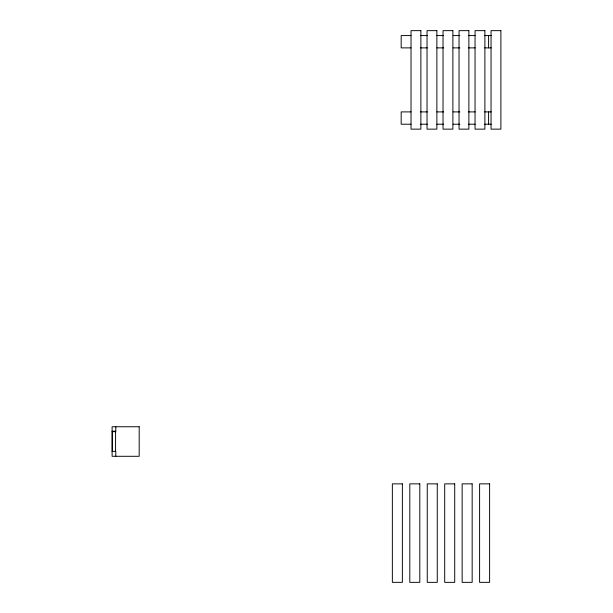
<?xml version="1.0" encoding="UTF-8"?>
<svg xmlns="http://www.w3.org/2000/svg" width="613" height="613" viewBox="0 0 613 613"><rect width="100%" height="100%" fill="white"/><g stroke="black" fill="none" stroke-linecap="round" stroke-linejoin="round"><path stroke-width="0.92" d="M411.024 35.577L401.178 35.577L401.178 47.883L411.024 47.883M420.602 35.577L427.307 35.577M436.877 35.577L443.582 35.577M453.153 35.577L459.857 35.577M468.478 35.577L475.175 35.577M484.753 35.577L491.266 35.577M420.602 47.883L427.307 47.883M436.877 47.883L443.582 47.883M453.153 47.883L459.857 47.883M468.478 47.883L475.175 47.883M484.753 47.883L491.266 47.883M411.024 111.903L401.178 111.903L401.178 124.209L411.024 124.209M420.602 111.903L427.307 111.903M436.877 111.903L443.582 111.903M453.153 111.903L459.857 111.903M468.478 111.903L475.175 111.903M484.753 111.903L491.266 111.903M420.602 124.209L427.307 124.209M436.877 124.209L443.582 124.209M453.153 124.209L459.857 124.209M468.478 124.209L475.175 124.209M484.753 124.209L491.266 124.209M112.11 431.675L115.803 431.675L115.803 426.748M112.11 451.367L115.803 451.367L115.803 456.294M488.584 35.577L488.584 47.883M488.584 111.903L488.584 124.209M115.573 451.367L115.573 431.2L112.309 431.2L112.309 451.367M420.878 30.65L411.024 30.65L411.024 129.136L420.878 129.136L420.878 30.65M436.877 30.65L427.031 30.65L427.031 129.136L436.877 129.136L436.877 30.65M452.884 30.65L443.03 30.65L443.03 129.136L452.884 129.136L452.884 30.65M468.884 30.65L459.037 30.65L459.037 129.136L468.884 129.136L468.884 30.65M484.891 30.65L475.044 30.65L475.044 129.136L484.891 129.136L484.891 30.65M500.89 30.65L491.044 30.65L491.044 129.136L500.89 129.136L500.89 30.65M139.189 426.748L112.11 426.748L112.11 456.294L139.189 456.294L139.189 426.748M402.366 483.864L392.358 483.864L392.358 582.35L402.366 582.35L402.366 483.864M419.813 483.864L409.806 483.864L409.806 582.35L419.813 582.35L419.813 483.864M437.261 483.864L427.253 483.864L427.253 582.35L437.261 582.35L437.261 483.864M454.716 483.864L444.701 483.864L444.701 582.35L454.716 582.35L454.716 483.864M472.163 483.864L462.148 483.864L462.148 582.35L472.163 582.35L472.163 483.864M489.611 483.864L479.604 483.864L479.604 582.35L489.611 582.35L489.611 483.864"/></g></svg>
